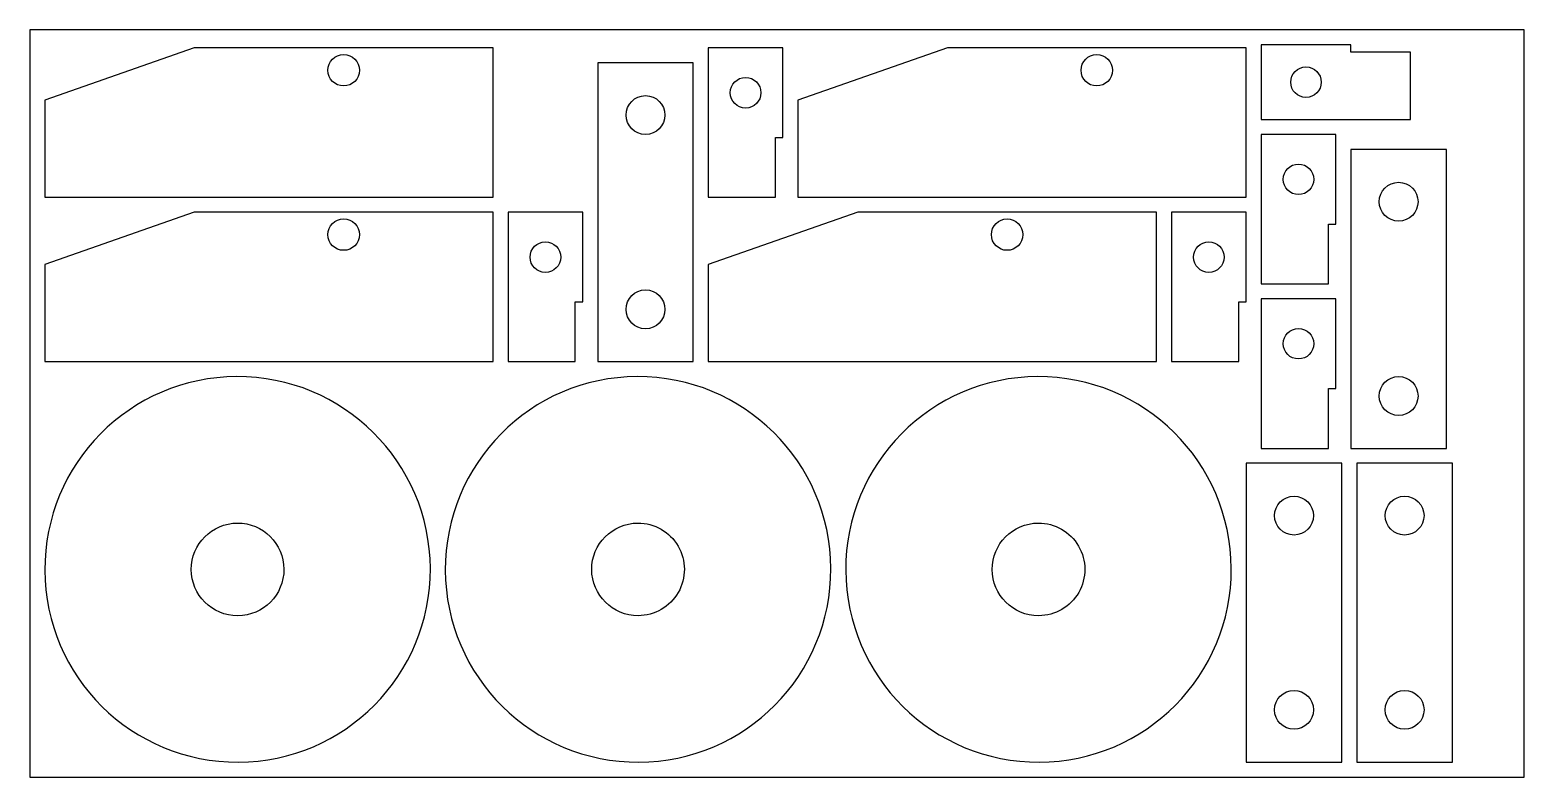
# Model space of a CAD drawing. Header units: metres. Extents: x 0 to 1000, y 0 to 500.
import ezdxf

# ---------------------------------------------------------------- set-up
doc = ezdxf.new("R2010")
doc.units = ezdxf.units.M

msp = doc.modelspace()

# ---------------------------------------------------------------- linework, layer by layer
for points in [[(0, 0), (1000, 0), (1000, 500), (0, 500)], [(924, 485), (884, 485), (884, 490), (824, 490), (824, 440), (924, 440)], [(310, 488), (110, 488), (10, 453), (10, 388), (310, 388)], [(499, 388), (499, 428), (504, 428), (504, 488), (454, 488), (454, 388)], [(814, 488), (614, 488), (514, 453), (514, 388), (814, 388)], [(444, 278), (444, 478), (380, 478), (380, 278)], [(869, 330), (869, 370), (874, 370), (874, 430), (824, 430), (824, 330)], [(948, 220), (948, 420), (884, 420), (884, 220)], [(310, 378), (110, 378), (10, 343), (10, 278), (310, 278)], [(365, 278), (365, 318), (370, 318), (370, 378), (320, 378), (320, 278)], [(754, 378), (554, 378), (454, 343), (454, 278), (754, 278)], [(809, 278), (809, 318), (814, 318), (814, 378), (764, 378), (764, 278)], [(869, 220), (869, 260), (874, 260), (874, 320), (824, 320), (824, 220)], [(878, 10), (878, 210), (814, 210), (814, 10)], [(952, 10), (952, 210), (888, 210), (888, 10)]]:
    msp.add_lwpolyline(points, close=True)
for points in [[(199.5, 473, -1), (220.5, 473, -1)], [(703.5, 473, -1), (724.5, 473, -1)], [(843.8, 465, -1), (864.2, 465, -1)], [(479, 468.2, -1), (479, 447.7, -1)], [(412, 456, -1), (412, 430, -1)], [(849, 410.2, -1), (849, 389.8, -1)], [(916, 398, -1), (916, 372, -1)], [(199.5, 363, -1), (220.5, 363, -1)], [(643.5, 363, -1), (664.5, 363, -1)], [(345, 358.2, -1), (345, 337.7, -1)], [(789, 358.2, -1), (789, 337.7, -1)], [(412, 326, -1), (412, 300, -1)], [(849, 300.2, -1), (849, 279.8, -1)], [(138.4, 268, 1), (139.6, 10, 1)], [(406.4, 268, 1), (407.6, 10, 1)], [(674.4, 268, 1), (675.6, 10, 1)], [(916, 268, -1), (916, 242, -1)], [(846, 188, -1), (846, 162, -1)], [(920, 188, -1), (920, 162, -1)], [(139.1, 108, -1), (138.9, 170, -1)], [(407.1, 108, -1), (406.9, 170, -1)], [(675.1, 108, -1), (674.9, 170, -1)], [(846, 58, -1), (846, 32, -1)], [(920, 58, -1), (920, 32, -1)]]:
    msp.add_lwpolyline(points, format="xyb", close=True)

doc.saveas('drawing.dxf')
